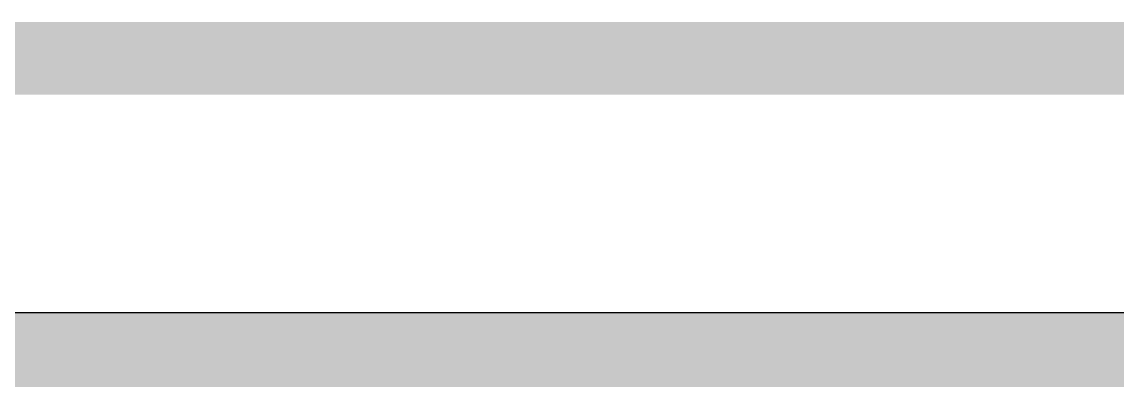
# Model space of a CAD drawing. Header units: millimetres. Extents: x 169 to 355, y 129 to 253.
# Drawn here: x 238.37 to 253.36, y 129.49 to 134.5 of the extents above; entities that cross this region are included whole.
import ezdxf

# ---------------------------------------------------------------- set-up
doc = ezdxf.new("R2010")
doc.units = ezdxf.units.MM
for name, color, linetype in [('BottomLayer', 5, 'Continuous'), ('InternalPlane1', 76, 'Continuous'), ('Mechanical15', 56, 'Continuous'), ('TopLayer', 1, 'Continuous')]:
    doc.layers.add(name, color=color, linetype=linetype)

msp = doc.modelspace()

# ---------------------------------------------------------------- linework, layer by layer
at = {"layer": 'BottomLayer', "const_width": 1}
msp.add_lwpolyline([(174, 134), (336, 134)], dxfattribs=at)
at = {"layer": 'InternalPlane1'}
msp.add_line((339.49, 130.51), (170.51, 130.51), dxfattribs=at)
at = {"layer": 'InternalPlane1', "const_width": 1.016}
msp.add_lwpolyline([(170, 130), (340, 130)], dxfattribs=at)
at = {"layer": 'Mechanical15', "const_width": 0.5}
msp.add_lwpolyline([(170, 130), (340, 130)], dxfattribs=at)
at = {"layer": 'TopLayer', "const_width": 1}
msp.add_lwpolyline([(174, 134), (336, 134)], dxfattribs=at)

doc.saveas('drawing.dxf')
